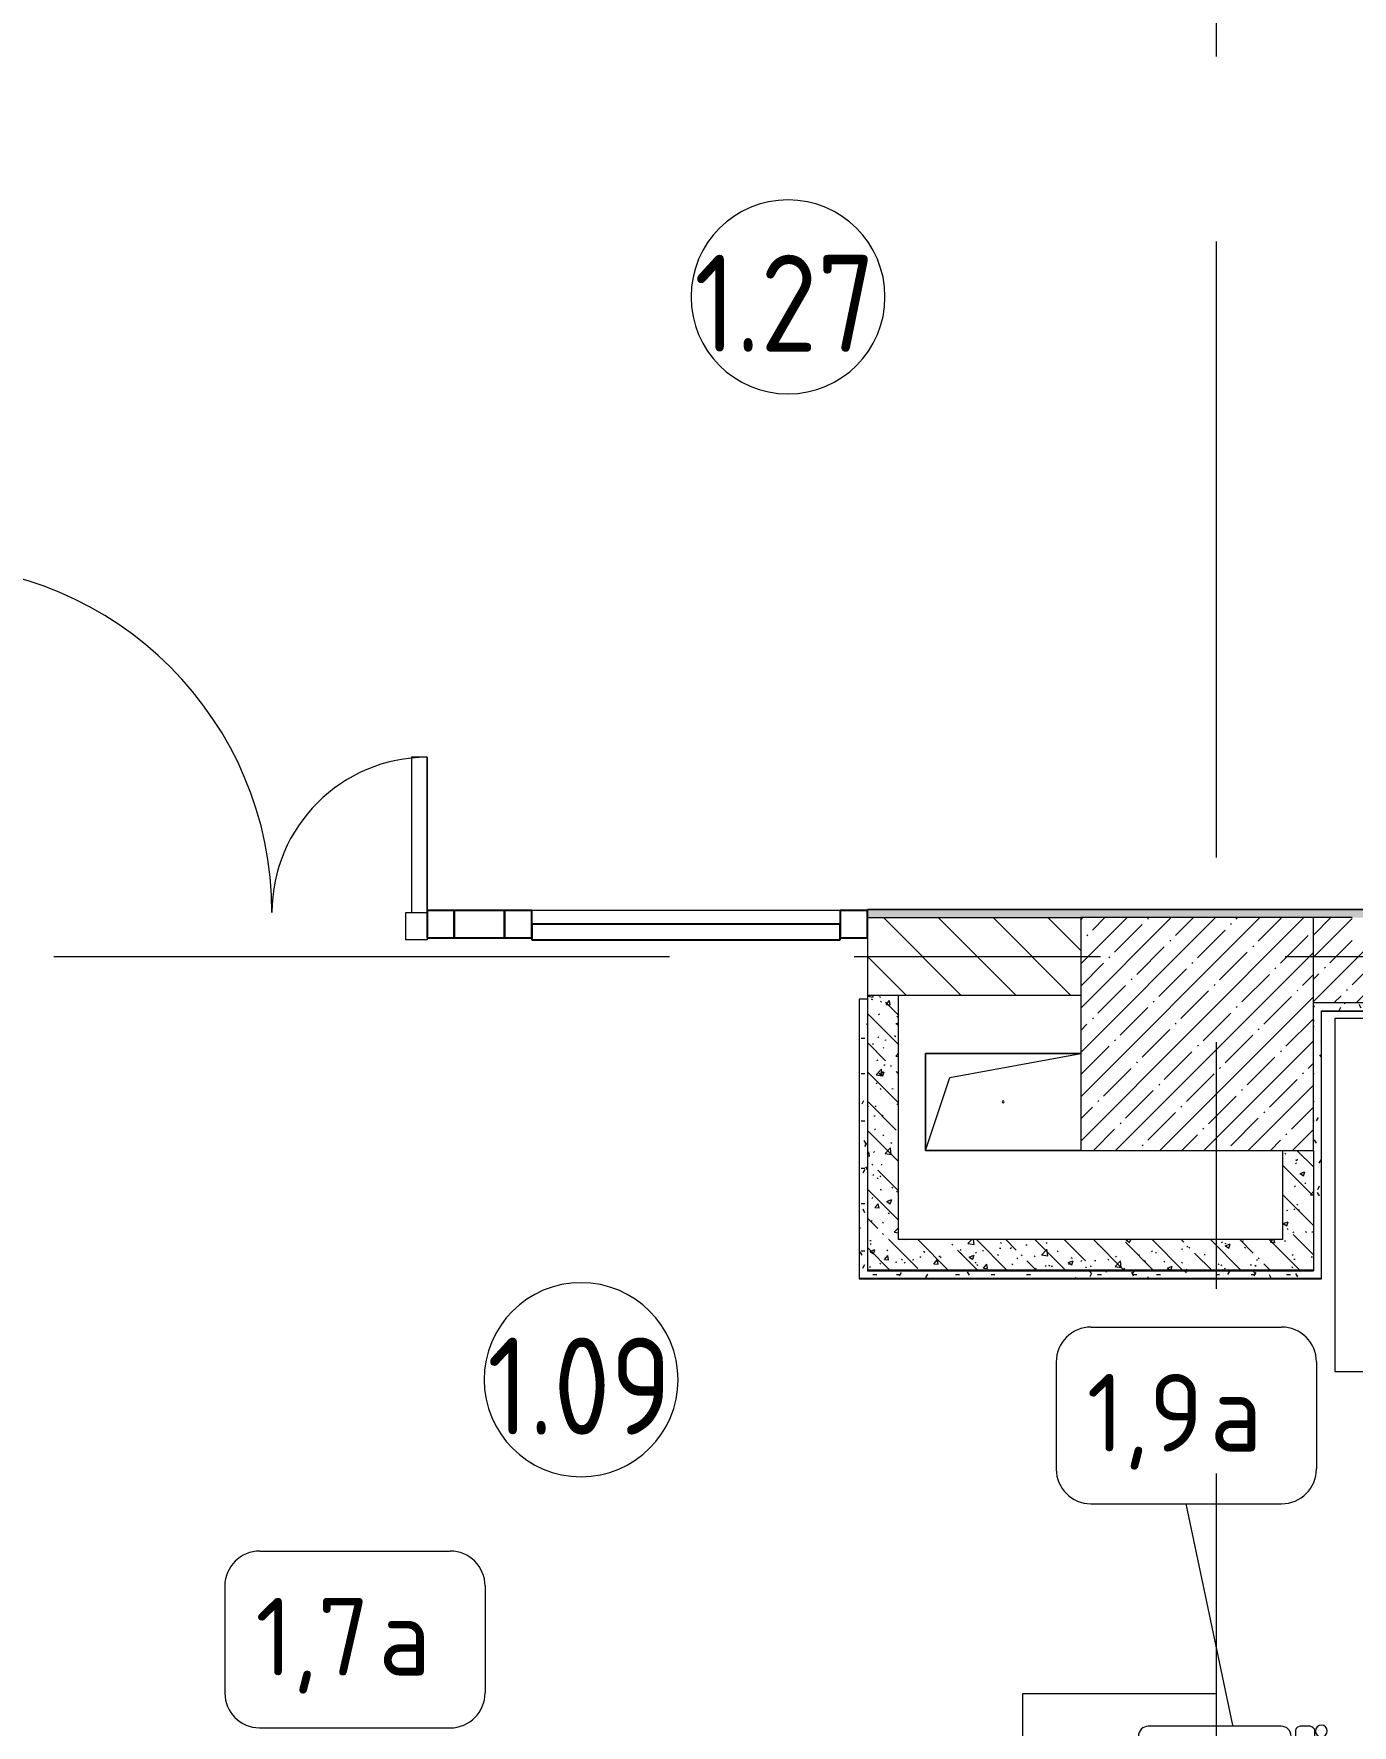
# Model space of a CAD drawing. Header units: millimetres. Extents: x -3724 to 231642, y -8553 to 29017.
# Drawn here: x 22861 to 26260, y 5819 to 10178 of the extents above; entities that cross this region are included whole.
import ezdxf

# ---------------------------------------------------------------- set-up
doc = ezdxf.new("R2010")
doc.units = ezdxf.units.MM
doc.linetypes.add('Осевая', pattern=[3175, 635, -476.25, 1587.5, -476.25])
for name, color, linetype, lineweight in [('A-AREA-IDEN', 7, 'Continuous', 9), ('A-DETL-GENF', 7, 'Continuous', 9), ('A-GENM', 7, 'Continuous', 9), ('A-GLAZ-CURT', 7, 'Continuous', 9), ('A-GLAZ-CURT-1', 7, 'Continuous', 25), ('A-GLAZ-CWMG', 7, 'Continuous', 9), ('A-GLAZ-CWMG-1', 7, 'Continuous', 25), ('A-WALL', 7, 'Continuous', 9), ('I-FURN-IDEN', 7, 'Continuous', 9), ('I-WALL', 7, 'Continuous', 9), ('S-COLS', 7, 'Continuous', 9), ('Оси-2', 7, 'Осевая', 9)]:
    doc.layers.add(name, color=color, linetype=linetype, lineweight=lineweight)
for name, color, linetype, lineweight, true_color in [('A-DOOR-1', 7, 'Continuous', 9, 0xc0c0c0), ('A-WALL-1', 9, 'Continuous', 9, 0x808080), ('A-WALL-FNSH-1', 9, 'Continuous', 9, 0x808080), ('I-FURN-1', 9, 'Continuous', 9, 0x808080)]:
    doc.layers.add(name, color=color, linetype=linetype, lineweight=lineweight, true_color=true_color)
doc.styles.add('GOST Common', font='GOST_Common.ttf', dxfattribs={"height": 200})
doc.styles.add('GOST Common_1', font='GOST_Common.ttf', dxfattribs={"width": 0.9, "height": 250})
pattern_1 = [(135, (0, 0), (-75.43415, -75.43415), [106.68, -17.78, 3.556, -17.78]), (135, (0, 75.39), (-75.43415, -75.43415), []), (50, (0, 0), (127.5292, -11.15758), [13.335, -146.685]), (355, (0, 0), (-24.66966, 133.74), [10.668, -117.348]), (100.451, (10.63, -0.93), (102.85973, 122.5818), [11.333, -124.663]), (46.184, (0, 35.56), (189.7552, -29.4304), [20.002, -220.027]), (96.636, (15.81, 33.1), (166.1822, 173.1996), [17, -186.995]), (351.184, (0, 35.56), (166.184, 173.1976), [16.002, -176.022]), (21, (17.78, 26.67), (106.13027, -71.58603), [13.335, -146.685]), (326, (17.78, 26.67), (43.2619, 128.93175), [10.668, -117.348]), (71.451, (26.62, 20.7), (149.392, 57.34505), [11.333, -124.663]), (37.5, (0, 0), (2.16223, 59.18836), [3.353, -112.573, 3.353, -115.773, -117.793]), (37.5, (0, 0), (2.16223, 59.18836), [-235.052, 3.353, -114.44]), (7.5, (0, 0), (46.77386, 70.12615), [3.353, -64.567, 3.353, -109.906, -44.894]), (7.5, (0, 0), (46.77386, 70.12615), [-181.178, 3.353, -41.542]), (327.5, (-39.65, 0), (94.91367, -4.01009), [3.353, -41.097, 3.353, -135.331, -184.023]), (327.5, (-39.65, 0), (94.91367, -4.01009), [-183.134, 3.353, -180.67]), (317.5, (-57.43, 0), (103.69057, 17.79882), [3.353, -54.432, 3.353, -88.748, -130.683]), (317.5, (-57.43, 0), (103.69057, 17.79882), [-149.885, 3.353, -127.33])]
pattern_2 = [(0, (0, 0), (121.92, 30.48), [10.058, -81.382, 10.058, -81.382, -487.68]), (0, (0, 0), (121.92, 30.48), [-182.88, 10.058, -172.822, 10.058, -81.382, -213.36]), (0, (0, 0), (121.92, 30.48), [-457.2, 10.058, -50.902, 10.058, -142.342]), (120, (45.72, 15.24), (-87.356454, 90.345817), [10.058, -81.382, 10.058, -81.382, -487.68]), (120, (45.72, 15.24), (-87.356454, 90.345817), [-182.88, 10.058, -172.822, 10.058, -81.382, -213.36]), (120, (45.72, 15.24), (-87.356454, 90.345817), [-457.2, 10.058, -50.902, 10.058, -142.342]), (240, (60.96, 76.2), (-34.563546, -120.825817), [10.058, -81.382, 10.058, -81.382, -487.68]), (240, (60.96, 76.2), (-34.563546, -120.825817), [-182.88, 10.058, -172.822, 10.058, -81.382, -213.36]), (240, (60.96, 76.2), (-34.563546, -120.825817), [-457.2, 10.058, -50.902, 10.058, -142.342])]

# ---------------------------------------------------------------- blocks, each defined once
blk = doc.blocks.new('BSC_Колонна _Прямоугольная - 600х600-V5-План расстановки мебели и оборудования 1 этажа в осях 1-12')
at = {"layer": 'S-COLS'}
h = blk.add_hatch(dxfattribs=at)
h.set_pattern_fill('FP_10', color=256, style=0, pattern_type=2)
h.set_pattern_definition([(45, (-25860, -7600), (-57.02463, 57.02463), []), (45, (-25802.975, -7600), (-57.02463, 57.02463), [100.806, -20.161, 3.353, -16.808])])
h.paths.add_polyline_path([(267.9, -300), (300, -300), (300, 300), (-300, 300), (-300, -300)])
for p, q in [((300, 300), (-300, 300)), ((-300, 300), (-300, -300)), ((300, -300), (300, 300)), ((-300, -300), (300, -300))]:
    blk.add_line(p, q, dxfattribs=at)
blk = doc.blocks.new('GM_Отверстие прямоугольное _в плите_ - Отверстие-V76-План расстановки мебели и оборудования 1 этажа в осях 1-12')
at = {"layer": 'A-GENM'}
for p, q in [((-200, -125), (-200, 125)), ((-200, 125), (200, 125)), ((200, 125), (-200, 125)), ((-200, 125), (-200, -125)), ((-137.5, 62.5), (200, 125)), ((-200, -125), (-137.5, 62.5)), ((200, -125), (-200, -125)), ((-200, -125), (200, -125))]:
    blk.add_line(p, q, dxfattribs=at)
for start, end in [(360, 180), (180, 360)]:
    blk.add_arc((0, 0), 2.5, start, end, dxfattribs=at)
blk = doc.blocks.new('Прямоугольный импост - 50 x 70 мм-31700031-План расстановки мебели и оборудования 1 этажа в осях 1-12')
at = {"layer": 'A-GLAZ-CWMG-1'}
for p, q in [((-70, 35), (0, 35)), ((-70, -35), (-70, 35)), ((0, 35), (0, -35)), ((0, -35), (-70, -35))]:
    blk.add_line(p, q, dxfattribs=at)
blk = doc.blocks.new('Дверь_Витражная_остекление_ - ДВН_ДАО_Главный вход_1200 в свету-31742133-План расстановки мебели и оборудования 1 этажа в осях 1-12')
at = {"layer": 'A-DETL-GENF'}
for p, q in [((-607.5, 925), (-647.5, 925)), ((-647.5, 925), (-647.5, 35)), ((-607.5, 30), (-607.5, 925)), ((647.5, 430), (607.5, 430)), ((607.5, 430), (607.5, 30)), ((647.5, 35), (647.5, 430)), ((-647.5, 30), (-607.5, 30)), ((-592.5, 30), (-647.5, 30)), ((-592.5, -40), (-592.5, 30)), ((592.5, -40), (592.5, 30)), ((592.5, 30), (647.5, 30)), ((607.5, 30), (647.5, 30)), ((-647.5, -35), (-647.5, -40)), ((-647.5, -40), (-592.5, -40)), ((647.5, -40), (592.5, -40)), ((647.5, -35), (647.5, -40))]:
    blk.add_line(p, q, dxfattribs=at)
at = {"layer": 'A-DOOR-1'}
for p, q in [((-647.5, 925), (-647.5, 35)), ((647.5, 430), (647.5, 35))]:
    blk.add_line(p, q, dxfattribs=at)
for centre, radius, start, end in [((-647.5, 30), 895, 360, 90), ((647.5, 30), 400, 90, 180)]:
    blk.add_arc(centre, radius, start, end, dxfattribs=at)
blk = doc.blocks.new('Стол базовый прямоугольный - 1_7а-25476368-План расстановки мебели и оборудования 1 этажа в осях 1-12')
at = {"layer": 'I-FURN-1'}
for p, q in [((250, 300), (-250, 300)), ((-250, 300), (-250, -300)), ((250, -300), (250, 300)), ((-250, -300), (250, -300))]:
    blk.add_line(p, q, dxfattribs=at)
blk = doc.blocks.new('Стул Breuer - 1_9а-V92-План расстановки мебели и оборудования 1 этажа в осях 1-12')
at = {"layer": 'I-FURN-1'}
for p, q in [((190.5, 241.3), (-190.5, 241.3)), ((-215.9, 215.9), (-215.9, 40)), ((215.9, 40), (215.9, 215.9)), ((-215.9, 40), (-215.9, -127)), ((215.9, -127), (215.9, 40)), ((203.2, -163.5), (-203.2, -163.5)), ((-190.5, -152.4), (190.5, -152.4)), ((-215.9, -176.2), (-215.9, -200.8)), ((-203.2, -213.5), (203.2, -213.5)), ((215.9, -200.8), (215.9, -176.2))]:
    blk.add_line(p, q, dxfattribs=at)
for centre, radius, start, end in [((-190.5, 215.9), 25.4, 90, 180), ((190.5, 215.9), 25.4, 0, 90), ((-190.5, -127), 25.4, 180, 270), ((190.5, -127), 25.4, 270, 360), ((-203.2, -176.2), 12.7, 90, 180), ((203.2, -176.2), 12.7, 360, 90), ((-203.5, -230.6), 15.1, 360, 180), ((-203.2, -200.8), 12.7, 180, 270), ((203.7, -230.6), 15.1, 360, 180), ((203.2, -200.8), 12.7, 270, 360), ((-203.5, -230.6), 15.1, 180, 360), ((203.7, -230.6), 15.1, 180, 360)]:
    blk.add_arc(centre, radius, start, end, dxfattribs=at)
blk = doc.blocks.new('Стол базовый прямоугольный - 1_290-25520344-План расстановки мебели и оборудования 1 этажа в осях 1-12')
at = {"layer": 'I-FURN-1'}
for p, q in [((617.5, 455), (-617.5, 455)), ((-617.5, 455), (-617.5, -455)), ((617.5, -455), (617.5, 455)), ((-617.5, -455), (617.5, -455))]:
    blk.add_line(p, q, dxfattribs=at)
blk = doc.blocks.new('Системная панель - Стемалит - 40мм-31720939-План расстановки мебели и оборудования 1 этажа в осях 1-12')
at = {"layer": 'A-GLAZ-CURT-1'}
for p, q in [((65, 35), (-65, 35)), ((-65, 35), (-65, -35)), ((65, -35), (65, 35)), ((-65, -35), (65, -35))]:
    blk.add_line(p, q, dxfattribs=at)
blk = doc.blocks.new('Прямоугольный импост - 50 x 70 мм-31687886-План расстановки мебели и оборудования 1 этажа в осях 1-12')
at = {"layer": 'A-GLAZ-CWMG-1'}
for p, q in [((-35, 35), (35, 35)), ((-35, -35), (-35, 35)), ((35, 35), (35, -35)), ((35, -35), (-35, -35))]:
    blk.add_line(p, q, dxfattribs=at)
blk = doc.blocks.new('Системная панель - Стекло - 40мм-31720953-План расстановки мебели и оборудования 1 этажа в осях 1-12')
at = {"layer": 'A-GLAZ-CURT-1'}
for p, q in [((397.5, 0), (-397.5, 0)), ((-397.5, 0), (-397.5, -40)), ((397.5, -40), (397.5, 0)), ((-397.5, -40), (397.5, -40))]:
    blk.add_line(p, q, dxfattribs=at)
blk = doc.blocks.new('Прямоугольный импост - 50 x 70 мм-31702100-План расстановки мебели и оборудования 1 этажа в осях 1-12')
at = {"layer": 'A-GLAZ-CWMG-1'}
for p, q in [((-35, 35), (35, 35)), ((-35, -35), (-35, 35)), ((35, 35), (35, -35)), ((35, -35), (-35, -35))]:
    blk.add_line(p, q, dxfattribs=at)
blk = doc.blocks.new('Прямоугольный импост - 50 x 70 мм-31720914-План расстановки мебели и оборудования 1 этажа в осях 1-12')
at = {"layer": 'A-GLAZ-CWMG'}
blk.add_line((24940, 7918), (24145, 7918), dxfattribs=at)
blk = doc.blocks.new('Марка_Мебель - В прямоуг_Balcon_Марка-25523697-План расстановки мебели и оборудования 1 этажа в осях 1-12')
at = {"layer": 'I-FURN-IDEN'}
for p, q in [((-2.455, 2.278), (2.455, 2.278)), ((-3.355, 1.378), (-3.355, -1.384)), ((3.355, 1.378), (3.355, -1.378)), ((-2.461, -2.278), (2.455, -2.278))]:
    blk.add_line(p, q, dxfattribs=at)
for centre, radius, start, end in [((-2.455, 1.378), 0.9, 90, 180), ((2.455, 1.378), 0.9, 0, 90), ((-2.461, -1.384), 0.893, 180, 270), ((2.455, -1.378), 0.9, 270, 0)]:
    blk.add_arc(centre, radius, start, end, dxfattribs=at)
blk = doc.blocks.new('Марка_Помещения - Номер-25198446-План расстановки мебели и оборудования 1 этажа в осях 1-12')
at = {"layer": 'A-AREA-IDEN'}
for start, end in [(360, 180), (180, 360)]:
    blk.add_arc((0, 0), 2.5, start, end, dxfattribs=at)

msp = doc.modelspace()

# ---------------------------------------------------------------- hatches: boundary and pattern name
at = {"layer": 'I-WALL'}
h = msp.add_hatch(dxfattribs=at)
h.set_pattern_fill('FP_103', color=256, style=0, pattern_type=2)
h.set_pattern_definition(pattern_2)
h.paths.add_polyline_path([(28710, 7900), (30210, 7900), (30210, 7920), (25010, 7920), (25010, 7900), (28628.2, 7900)])
h.paths.add_polyline_path([(37379, 7900), (38290.2, 7900), (38290.2, 7920), (32710, 7920), (32710, 7900), (37210, 7900)])
h.paths.add_polyline_path([(21127.5, 7900), (22510, 7900), (22510, 7920), (20220, 7920), (20220, 7900), (20710, 7900)])
h = msp.add_hatch(dxfattribs=at)
h.set_pattern_fill('FP_16', color=256, style=0, pattern_type=2)
h.set_pattern_definition([(135, (0, 0), (-70.71068, -70.71068), [])])
h.paths.add_polyline_path([(25560, 7700), (25560, 7900), (25010, 7900), (25010, 7700), (25090, 7700)])
h = msp.add_hatch(dxfattribs=at)
h.set_pattern_fill('FP_1', color=256, style=0, pattern_type=2)
h.set_pattern_definition([(45, (0, 0), (-57.02463, 57.02463), []), (45, (57.025, 0), (-57.02463, 57.02463), [100.806, -20.161, 3.353, -16.808])])
h.paths.add_polyline_path([(27760, 7680), (29209.7, 7680), (29209.7, 7900), (27460, 7900), (27460, 7830), (26260, 7830), (26260, 7900), (26160, 7900), (26160, 7680), (27560, 7680)])
h = msp.add_hatch(dxfattribs=at)
h.set_pattern_fill('FP_103', color=256, style=0, pattern_type=2)
h.set_pattern_definition(pattern_2)
h.paths.add_polyline_path([(25010, 6991), (25010, 7690), (24990, 7690), (24990, 6991)])
h = msp.add_hatch(dxfattribs=at)
h.set_pattern_fill('FP_41', color=256, style=0, pattern_type=2)
h.set_pattern_definition(pattern_1)
h.paths.add_polyline_path([(25010, 7070), (25090, 7070), (25090, 7700), (25010, 7700)])
h = msp.add_hatch(dxfattribs=at)
h.set_pattern_fill('FP_103', color=256, style=0, pattern_type=2)
h.set_pattern_definition(pattern_2)
h.paths.add_polyline_path([(27540, 7660), (27540, 7680), (26160, 7680), (26160, 7660), (27450, 7660)])
h = msp.add_hatch(dxfattribs=at)
h.set_pattern_fill('FP_103', color=256, style=0, pattern_type=2)
h.set_pattern_definition(pattern_2)
h.paths.add_polyline_path([(26180, 6971), (26180, 7660), (26160, 7659), (26160, 6971)])
h = msp.add_hatch(dxfattribs=at)
h.set_pattern_fill('FP_41', color=256, style=0, pattern_type=2)
h.set_pattern_definition(pattern_1)
h.paths.add_polyline_path([(26160, 6990), (26160, 7300), (26080, 7300), (26080, 6991), (26159, 6991)])
h = msp.add_hatch(dxfattribs=at)
h.set_pattern_fill('FP_41', color=256, style=0, pattern_type=2)
h.set_pattern_definition(pattern_1)
h.paths.add_polyline_path([(26080, 6990), (26080, 7070), (25010, 7070), (25010, 6990), (25560, 6990)])
h = msp.add_hatch(dxfattribs=at)
h.set_pattern_fill('FP_103', color=256, style=0, pattern_type=2)
h.set_pattern_definition(pattern_2)
h.paths.add_polyline_path([(24990, 6971), (26160, 6971), (26159, 6991), (24990, 6990)])

# ---------------------------------------------------------------- linework, layer by layer
at = {"layer": 'A-WALL'}
for p, q in [((26260, 7900), (26160, 7900)), ((29209.7, 7680), (26160, 7680)), ((26180, 7660), (27540, 7660)), ((26180, 7660), (26180, 6971)), ((26181, 7659), (26180, 7659))]:
    msp.add_line(p, q, dxfattribs=at)
at = {"layer": 'A-WALL-1'}
for p, q in [((25010, 7920), (25010, 6990)), ((30210, 7920), (25010, 7920)), ((25010, 7900), (25560, 7900)), ((25010, 7690), (24990, 7690)), ((25010, 7700), (25560, 7700)), ((25090, 7070), (25090, 7700)), ((26080, 7300), (26080, 7070)), ((26160, 7300), (26160, 6990)), ((26080, 7070), (25090, 7070)), ((26160, 6991), (25010, 6991)), ((25010, 6990), (26160, 6990)), ((24990, 6971), (26180, 6971))]:
    msp.add_line(p, q, dxfattribs=at)
at = {"layer": 'A-WALL-FNSH-1'}
for p, q in [((30210, 7921), (25010, 7921)), ((25010, 7921), (25010, 7920)), ((24990, 7690), (24989, 7690)), ((24989, 7690), (24989, 6969)), ((24990, 6970), (24990, 7690)), ((26181, 7659), (27539, 7659)), ((26181, 6969), (26181, 7659)), ((24989, 6969), (26181, 6969)), ((26180, 6970), (24990, 6970)), ((26180, 6971), (26180, 6970))]:
    msp.add_line(p, q, dxfattribs=at)
at = {"layer": 'I-FURN-IDEN'}
msp.add_line((25952, 5818.8), (25832.3, 6389.2), dxfattribs=at)
at = {"layer": 'Оси-2'}
for p, q in [((25910, 593.7), (25910, 24898.1)), ((-423.7, 7800), (35770, 7800))]:
    msp.add_line(p, q, dxfattribs=at)

# ---------------------------------------------------------------- block references
at = {"layer": 'A-AREA-IDEN', "xscale": 99.99999999999993, "yscale": 99.99999999999993, "zscale": 99.99999999999993}
for p in [(24805.5, 9499.6), (24272, 6709.1)]:
    msp.add_blockref('Марка_Помещения - Номер-25198446-План расстановки мебели и оборудования 1 этажа в осях 1-12', p, dxfattribs=at)
at = {"layer": 'A-DOOR-1'}
msp.add_blockref('Дверь_Витражная_остекление_ - ДВН_ДАО_Главный вход_1200 в свету-31742133-План расстановки мебели и оборудования 1 этажа в осях 1-12', (23227.5, 7883), dxfattribs=at)
at = {"layer": 'A-GENM'}
msp.add_blockref('GM_Отверстие прямоугольное _в плите_ - Отверстие-V76-План расстановки мебели и оборудования 1 этажа в осях 1-12', (25360, 7425), dxfattribs=at)
at = {"layer": 'A-GLAZ-CURT'}
for name, p in [('Системная панель - Стемалит - 40мм-31720939-План расстановки мебели и оборудования 1 этажа в осях 1-12', (24010, 7883)), ('Системная панель - Стекло - 40мм-31720953-План расстановки мебели и оборудования 1 этажа в осях 1-12', (24542.5, 7883))]:
    msp.add_blockref(name, p, dxfattribs=at)
at = {"layer": 'A-GLAZ-CWMG', "extrusion": (0, 0, -1), "rotation": 180}
for name, p in [('Прямоугольный импост - 50 x 70 мм-31687886-План расстановки мебели и оборудования 1 этажа в осях 1-12', (-23910, 7883)), ('Прямоугольный импост - 50 x 70 мм-31702100-План расстановки мебели и оборудования 1 этажа в осях 1-12', (-24110, 7883)), ('Прямоугольный импост - 50 x 70 мм-31700031-План расстановки мебели и оборудования 1 этажа в осях 1-12', (-25010, 7883))]:
    msp.add_blockref(name, p, dxfattribs=at)
at = {"layer": 'A-GLAZ-CWMG'}
msp.add_blockref('Прямоугольный импост - 50 x 70 мм-31720914-План расстановки мебели и оборудования 1 этажа в осях 1-12', (0, 0), dxfattribs=at)
at = {"layer": 'I-FURN-1'}
for name, p in [('Стол базовый прямоугольный - 1_290-25520344-План расстановки мебели и оборудования 1 этажа в осях 1-12', (26832.5, 7185.1)), ('Стол базовый прямоугольный - 1_7а-25476368-План расстановки мебели и оборудования 1 этажа в осях 1-12', (25660, 5600))]:
    msp.add_blockref(name, p, dxfattribs=at)
at = {"layer": 'I-FURN-1', "rotation": 89.99999999999959}
msp.add_blockref('Стул Breuer - 1_9а-V92-План расстановки мебели и оборудования 1 этажа в осях 1-12', (25950, 5600), dxfattribs=at)
at = {"layer": 'I-FURN-IDEN', "xscale": 99.99999999999993, "yscale": 99.99999999999993, "zscale": 99.99999999999993}
for p in [(25832.3, 6617), (23689, 6039.7)]:
    msp.add_blockref('Марка_Мебель - В прямоуг_Balcon_Марка-25523697-План расстановки мебели и оборудования 1 этажа в осях 1-12', p, dxfattribs=at)
at = {"layer": 'S-COLS'}
msp.add_blockref('BSC_Колонна _Прямоугольная - 600х600-V5-План расстановки мебели и оборудования 1 этажа в осях 1-12', (25860, 7600), dxfattribs=at)

# ---------------------------------------------------------------- texts
at = {"layer": 'A-AREA-IDEN', "char_height": 250, "width": 606.076, "attachment_point": 1, "style": 'GOST Common_1'}
for s, insert in [('1.27', (24563.6, 9608.1)), ('1.09', (24030.1, 6817.7))]:
    msp.add_mtext(s, dxfattribs=dict(at, insert=insert))
at = {"layer": 'I-FURN-IDEN', "char_height": 200, "attachment_point": 1, "style": 'GOST Common'}
for s, insert, width in [('1,9', (25575.8, 6724), 384.81), ('\\fGOST Common|b0|i0|c204|p34|;а', (25893.3, 6724), 200.422), ('1,7', (23432.5, 6146.8), 384.81), ('\\fGOST Common|b0|i0|c204|p34|;а', (23750, 6146.8), 200.422)]:
    msp.add_mtext(s, dxfattribs=dict(at, insert=insert, width=width))

doc.saveas('drawing.dxf')
